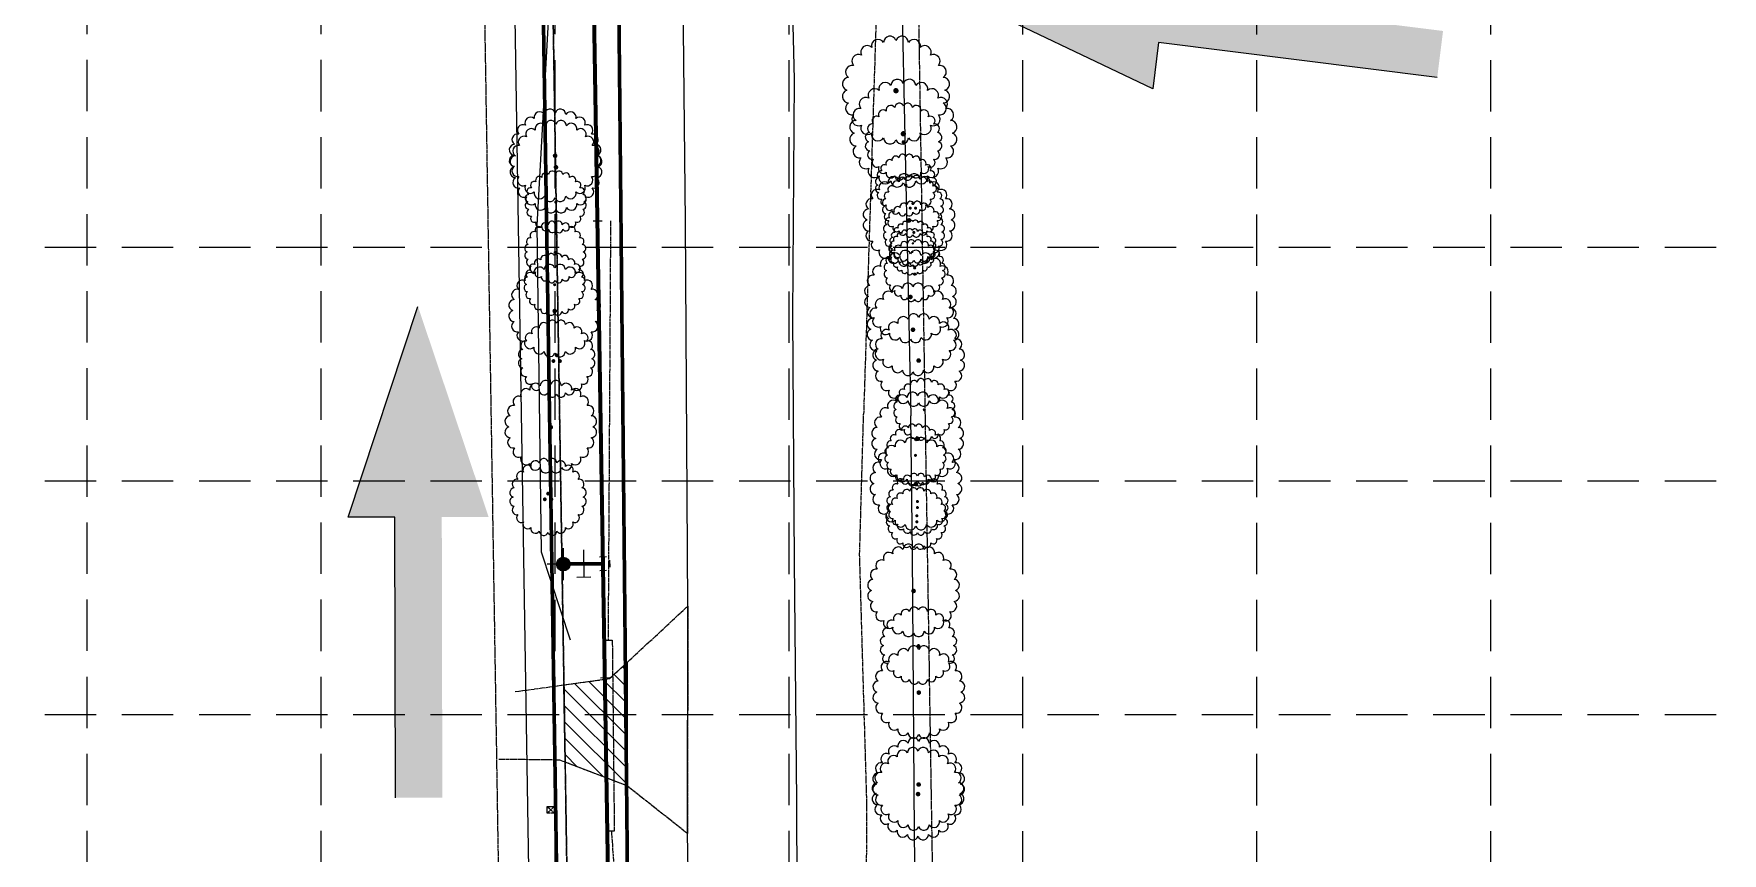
# Model space of a CAD drawing. Header units: inches. Extents: x 2600819 to 2602871, y 7032016 to 7035296.
# Drawn here: x 2601730.6 to 2602100, y 7034086.2 to 7034265.6 of the extents above; entities that cross this region are included whole.
import ezdxf

# ---------------------------------------------------------------- set-up
doc = ezdxf.new("R2010")
doc.units = ezdxf.units.IN
doc.header["$MEASUREMENT"] = 0
for name, pattern in [('CREEK', [1.2, 1, -0.05, 0, -0.05, 0, -0.05, 0, -0.05]), ('DASHED', [0.8, 0.75, -0.05]), ('HIDDEN', [0.375, 0.25, -0.125]), ('PHANTOM', [2.1, 1.75, -0.05, 0.1, -0.05, 0.1, -0.05])]:
    doc.linetypes.add(name, pattern=pattern)
for name, color, linetype in [('ARROWS', 252, 'Continuous'), ('CREEK', 170, 'CREEK'), ('EASPH-PVMT', 7, 'Continuous'), ('EESMT', 7, 'DASHED'), ('EPVMT', 8, 'DASHED'), ('ESS', 7, 'DASHED'), ('ETEL', 33, 'DASHED'), ('EWAT', 150, 'DASHED'), ('FENCE', 242, 'DASHED'), ('FTB', 202, 'DASHED'), ('GRID', 254, 'HIDDEN'), ('LIMITS OF DISTURBANCE', 1, 'HIDDEN'), ('PWAT', 4, 'Continuous'), ('REMOVE', 2, 'Continuous'), ('ROW', 252, 'PHANTOM'), ('SILT FENCE', 200, 'Continuous'), ('TREE', 250, 'Continuous'), ('TREET', 250, 'Continuous')]:
    doc.layers.add(name, color=color, linetype=linetype)
doc.styles.get("Standard").update_dxf_attribs({"font": 'ARIAL.TTF'})
doc.styles.add('UTIL', font='romans.shx', dxfattribs={"width": 0.9})
doc.linetypes.add('8IN-W', pattern='A,0.8,-0.05,0.8,-0.05,0.8,-0.125,["8%%34 W",UTIL,S=0.08,R=0,X=-0.1,Y=-0.04],-0.22', length=2.845)
doc.linetypes.add('ASPH-E', pattern='A,0.45,-0.05,0.9,[138,ltypeshp.shx,S=0.013,R=0,X=0,Y=0],0.45', length=1.85)
doc.linetypes.add('ASPH-E2', pattern='A,0.45,-0.05,0.9,[138,ltypeshp.shx,S=-0.013,R=0,X=0,Y=0],0.45', length=1.85)
doc.linetypes.add('BARBWIRE_1', pattern='A,1,-0.1,["X",Standard,S=0.075,R=0,X=-0.025,Y=-0.0375],-0.1', length=1.2)
doc.linetypes.add('SLOPE', pattern='A,0.65,-0.05,0.65,[139,ltypeshp.shx,S=0.025,R=0,X=0,Y=0],0.025', length=1.375)

# ---------------------------------------------------------------- blocks, each defined once
blk = doc.blocks.new('treet')
at = {"layer": 'TREET', "const_width": 0.5}
blk.add_lwpolyline([(-0.25, 0, 1), (0.25, 0, 1)], format="xyb", close=True, dxfattribs=at)
blk = doc.blocks.new('A$C33723172')
at = {"layer": 'ARROWS', "color": 7}
for p, q in [((11.144, 24.495), (5.455, 10.227)), ((5.455, 10.227), (7.833, 9.279)), ((7.833, 9.279), (0, 0))]:
    blk.add_line(p, q, dxfattribs=at)
for points in [[(11.144, 24.495), (8.766, 25.443), (5.455, 10.227), (3.077, 11.175)], [(0.699, 12.123), (7.833, 9.279), (0, 0), (7.833, 9.279)]]:
    blk.add_solid(points, dxfattribs=at)

msp = doc.modelspace()

# ---------------------------------------------------------------- hatches: boundary and pattern name
at = {"layer": 'REMOVE'}
h = msp.add_hatch(dxfattribs=at)
h.set_pattern_fill('LINE', scale=20, angle=45, style=0)
h.set_pattern_definition([(135, (2601846.5904, 7034100.9744), (-1.76777, -1.76777), [])])
h.paths.add_polyline_path([(2601860.4, 7034100.97), (2601846.86, 7034106.16), (2601846.59, 7034123.07), (2601856.58, 7034124.45), (2601860.4, 7034127.99)])

# ---------------------------------------------------------------- linework, layer by layer
at = {"color": 4}
for p, q in [((2601854.96, 7034224.58), (2601852.96, 7034224.55)), ((2601846.47, 7034151.01), (2601846.48, 7034153.01)), ((2601850.87, 7034152.62), (2601850.95, 7034146.62)), ((2601844.96, 7034149.52), (2601842.96, 7034149.53)), ((2601855.89, 7034151.09), (2601854.39, 7034151.06)), ((2601856.68, 7034148.85), (2601856.65, 7034150.35)), ((2601846.45, 7034148.01), (2601846.44, 7034146.01)), ((2601852.45, 7034146.64), (2601849.45, 7034146.6)), ((2601855.94, 7034148.09), (2601854.44, 7034148.06)), ((2601856.57, 7034124.59), (2601854.57, 7034124.56))]:
    msp.add_line(p, q, dxfattribs=at)
at = {"color": 4, "const_width": 1.5}
msp.add_lwpolyline([(2601847.21, 7034149.51, 1), (2601845.71, 7034149.52, 1)], format="xyb", close=True, dxfattribs=at)
at = {"color": 4}
msp.add_circle((2601846.46, 7034149.51), 1.5, dxfattribs=at)
at = {"layer": 'CREEK'}
for p, q in [((2601915.16, 7034277.77), (2601912.15, 7034182.33)), ((2601856.79, 7034224.66), (2601856.26, 7034134.76)), ((2601911.28, 7034151.58), (2601912.15, 7034182.33)), ((2601912.88, 7034096.63), (2601911.28, 7034151.58)), ((2601856.26, 7034134.76), (2601856.29, 7034132.89)), ((2601912.56, 7034042.9), (2601912.88, 7034096.63)), ((2601857, 7034091.03), (2601857.01, 7034090.62)), ((2601857.01, 7034090.62), (2601861.26, 7034028.3))]:
    msp.add_line(p, q, dxfattribs=at)
at = {"layer": 'EASPH-PVMT', "linetype": 'ASPH-E2'}
for p, q in [((2601873.17, 7034224.41), (2601871.81, 7034364.85)), ((2601873.72, 7034140.33), (2601873.17, 7034224.41)), ((2601873.59, 7034090.55), (2601873.72, 7034140.33)), ((2601874.69, 7034029.05), (2601873.59, 7034090.55))]:
    msp.add_line(p, q, dxfattribs=at)
at = {"layer": 'EASPH-PVMT', "linetype": 'ASPH-E'}
for p, q in [((2601897.05, 7034255.58), (2601896.21, 7034289.66)), ((2601896.67, 7034203.76), (2601897.05, 7034255.58)), ((2601897.02, 7034150.18), (2601896.67, 7034203.76)), ((2601897.52, 7034097.53), (2601897.02, 7034150.18)), ((2601897.72, 7034042.88), (2601897.52, 7034097.53))]:
    msp.add_line(p, q, dxfattribs=at)
at = {"layer": 'EESMT'}
msp.add_line((2601823.13, 7034649.78), (2601836.16, 7033837.98), dxfattribs=at)
msp.add_line((2601823.13, 7034649.78), (2601836.16, 7033837.98), dxfattribs=at)
at = {"layer": 'EPVMT', "color": 7}
for p, q in [((2601856.58, 7034124.45), (2601873.72, 7034140.33)), ((2601873.72, 7034140.33), (2601873.59, 7034090.55)), ((2601835.95, 7034121.6), (2601856.58, 7034124.45)), ((2601845.67, 7034106.62), (2601832.32, 7034106.78)), ((2601860.4, 7034100.97), (2601845.67, 7034106.62)), ((2601873.59, 7034090.55), (2601860.4, 7034100.97))]:
    msp.add_line(p, q, dxfattribs=at)
at = {"layer": 'ESS', "color": 5}
for p, q in [((2601855.67, 7034132.88), (2601857.17, 7034132.9)), ((2601856.11, 7034091.02), (2601855.67, 7034132.88)), ((2601855.67, 7034132.88), (2601855.67, 7034132.88)), ((2601857.17, 7034132.9), (2601857.61, 7034091.04)), ((2601857.61, 7034091.04), (2601856.11, 7034091.02))]:
    msp.add_line(p, q, dxfattribs=at)
at = {"layer": 'ETEL', "color": 252}
for p, q in [((2601842.96, 7034096.48, 537.05), (2601844.46, 7034094.98, 537.05)), ((2601844.46, 7034096.48, 537.05), (2601842.96, 7034094.98, 537.05))]:
    msp.add_line(p, q, dxfattribs=at)
at = {"layer": 'ETEL', "color": 252, "elevation": 537.05}
msp.add_lwpolyline([(2601842.96, 7034096.48), (2601844.46, 7034096.48), (2601844.46, 7034094.98), (2601842.96, 7034094.98)], close=True, dxfattribs=at)
at = {"layer": 'ETEL', "color": 252}
msp.add_point((2601843.71, 7034095.73), dxfattribs=at)
at = {"layer": 'EWAT', "color": 145, "linetype": '8IN-W'}
msp.add_line((2601842.82, 7033838.12), (2601829.79, 7034649.88), dxfattribs=at)
at = {"layer": 'FENCE', "color": 252, "linetype": 'BARBWIRE_1'}
for p, q in [((2601920.19, 7034289.98), (2601922.49, 7034181.98)), ((2601922.82, 7034151.66), (2601922.49, 7034181.98)), ((2601923.29, 7034090.65), (2601922.82, 7034151.66)), ((2601923.85, 7034045.62), (2601923.29, 7034090.65))]:
    msp.add_line(p, q, dxfattribs=at)
at = {"layer": 'FTB', "color": 252, "linetype": 'SLOPE'}
for p, q in [((2601843.79, 7034279.8), (2601840.64, 7034223.73)), ((2601840.64, 7034223.73), (2601841.63, 7034152.19)), ((2601841.63, 7034152.19), (2601847.95, 7034132.97))]:
    msp.add_line(p, q, dxfattribs=at)
at = {"layer": 'GRID', "color": 252, "linetype": 'HIDDEN', "lineweight": 0, "ltscale": 45}
for p, q in [((2601742.32, 7032274.25), (2601742.32, 7035242.37)), ((2601793.49, 7032274.24), (2601793.49, 7035242.37)), ((2601844.66, 7032274.23), (2601844.66, 7035242.37)), ((2601895.84, 7032274.22), (2601895.84, 7035242.37)), ((2601947.01, 7032274.21), (2601947.01, 7035242.37)), ((2601998.18, 7032274.2), (2601998.18, 7035242.37)), ((2602049.35, 7032274.2), (2602049.35, 7035242.37)), ((2600872.39, 7034218.92), (2602816.94, 7034218.92)), ((2600872.39, 7034167.75), (2602816.94, 7034167.75)), ((2600872.39, 7034116.58), (2602816.94, 7034116.58))]:
    msp.add_line(p, q, dxfattribs=at)
at = {"layer": 'LIMITS OF DISTURBANCE', "ltscale": 30, "const_width": 0.8}
msp.add_lwpolyline([(2602098.87, 7035178.16), (2602085.87, 7035188.41), (2601954.01, 7035017.31, 0.117166), (2601835.45, 7034698.63), (2601864.72, 7032807.92, -0.205334), (2601732.08, 7032479.82), (2601736.56, 7032472.86), (2601761.9, 7032500.44, 0.078199), (2601787.5, 7032530.25), (2601853.11, 7032486.78), (2601920.2, 7032504.17), (2601917.62, 7032515.06), (2601850.32, 7032500), (2601792.72, 7032537.21), (2601794.71, 7032541.43, 0.131813), (2601873.12, 7032762.58), (2601872.61, 7032854.08), (2601854.56, 7034681.43, -0.16685), (2602023.18, 7035085.91)], format="xyb", close=True, dxfattribs=at)
at = {"layer": 'PWAT', "color": 4, "lineweight": 200}
for p, q in [((2601860.16, 7033838.33), (2601847.13, 7034650.16)), ((2601855.17, 7034149.57), (2601847.17, 7034149.52))]:
    msp.add_line(p, q, dxfattribs=at)
at = {"layer": 'REMOVE', "color": 7, "flags": 128}
msp.add_lwpolyline([(2601860.4, 7034100.97), (2601846.86, 7034106.16), (2601846.59, 7034123.07), (2601856.58, 7034124.45), (2601860.4, 7034127.99), (2601860.4, 7034100.97)], close=True, dxfattribs=at)
at = {"layer": 'ROW'}
for p, q in [((2601931.15, 7033839.5), (2601918.12, 7034651.3)), ((2601931.15, 7033839.5), (2601918.12, 7034651.3)), ((2601851.16, 7033838.22), (2601838.13, 7034650.02)), ((2601838.13, 7034650.02), (2601851.16, 7033838.22))]:
    msp.add_line(p, q, dxfattribs=at)
at = {"layer": 'TREE'}
for points, elevation in [([(2601929.95, 7034253.27, 0.836526), (2601929.58, 7034256.06, 0.836526), (2601928.5, 7034258.67, 0.836526), (2601926.78, 7034260.91, 0.836526), (2601924.54, 7034262.63, 0.836526), (2601921.94, 7034263.71, 0.832239), (2601919.23, 7034264.15, 0.832239), (2601916.53, 7034263.71, 0.836526), (2601913.92, 7034262.63, 0.836526), (2601911.68, 7034260.91, 0.836526), (2601909.96, 7034258.67, 0.836526), (2601908.88, 7034256.06, 0.836526), (2601908.51, 7034253.27, 0.836526), (2601908.88, 7034250.47, 0.836526), (2601909.96, 7034247.86, 0.836526), (2601911.68, 7034245.62, 0.836526), (2601913.92, 7034243.9, 0.836526), (2601916.53, 7034242.82, 0.832239), (2601919.23, 7034242.38, 0.832239), (2601921.94, 7034242.82, 0.836526), (2601924.54, 7034243.9, 0.836526), (2601926.78, 7034245.62, 0.836526), (2601928.5, 7034247.86, 0.836526), (2601929.58, 7034250.47, 0.836526)], 533.41), ([(2601931.56, 7034243.84, 0.836526), (2601931.19, 7034246.64, 0.836526), (2601930.11, 7034249.25, 0.836526), (2601928.39, 7034251.49, 0.836526), (2601926.15, 7034253.2, 0.836526), (2601923.55, 7034254.28, 0.832239), (2601920.84, 7034254.72, 0.832239), (2601918.14, 7034254.28, 0.836526), (2601915.53, 7034253.2, 0.836526), (2601913.29, 7034251.49, 0.836526), (2601911.57, 7034249.25, 0.836526), (2601910.49, 7034246.64, 0.836526), (2601910.12, 7034243.84, 0.836526), (2601910.49, 7034241.04, 0.836526), (2601911.57, 7034238.44, 0.836526), (2601913.29, 7034236.2, 0.836526), (2601915.53, 7034234.48, 0.836526), (2601918.14, 7034233.4, 0.832239), (2601920.84, 7034232.96, 0.832239), (2601923.55, 7034233.4, 0.836526), (2601926.15, 7034234.48, 0.836526), (2601928.39, 7034236.2, 0.836526), (2601930.11, 7034238.44, 0.836526), (2601931.19, 7034241.04, 0.836526)], 533.78), ([(2601853.85, 7034239, 0.836526), (2601853.54, 7034241.4, 0.836526), (2601852.61, 7034243.64, 0.836526), (2601851.14, 7034245.56, 0.836526), (2601849.22, 7034247.03, 0.836526), (2601846.98, 7034247.96, 0.832239), (2601844.66, 7034248.33, 0.832239), (2601842.35, 7034247.96, 0.836526), (2601840.11, 7034247.03, 0.836526), (2601838.19, 7034245.56, 0.836526), (2601836.72, 7034243.64, 0.836526), (2601835.79, 7034241.4, 0.836526), (2601835.48, 7034239, 0.836526), (2601835.79, 7034236.61, 0.836526), (2601836.72, 7034234.37, 0.836526), (2601838.19, 7034232.45, 0.836526), (2601840.11, 7034230.98, 0.836526), (2601842.35, 7034230.05, 0.832239), (2601844.66, 7034229.68, 0.832239), (2601846.98, 7034230.05, 0.836526), (2601849.22, 7034230.98, 0.836526), (2601851.14, 7034232.45, 0.836526), (2601852.61, 7034234.37, 0.836526), (2601853.54, 7034236.61, 0.836526)], 533.08), ([(2601928.54, 7034241.98, 0.836526), (2601928.28, 7034243.98, 0.836526), (2601927.5, 7034245.84, 0.836526), (2601926.28, 7034247.44, 0.836526), (2601924.68, 7034248.67, 0.836526), (2601922.82, 7034249.44, 0.832239), (2601920.88, 7034249.75, 0.832239), (2601918.95, 7034249.44, 0.836526), (2601917.09, 7034248.67, 0.836526), (2601915.49, 7034247.44, 0.836526), (2601914.26, 7034245.84, 0.836526), (2601913.49, 7034243.98, 0.836526), (2601913.23, 7034241.98, 0.836526), (2601913.49, 7034239.98, 0.836526), (2601914.26, 7034238.12, 0.836526), (2601915.49, 7034236.52, 0.836526), (2601917.09, 7034235.29, 0.836526), (2601918.95, 7034234.52, 0.832239), (2601920.88, 7034234.21, 0.832239), (2601922.82, 7034234.52, 0.836526), (2601924.68, 7034235.29, 0.836526), (2601926.28, 7034236.52, 0.836526), (2601927.5, 7034238.12, 0.836526), (2601928.28, 7034239.98, 0.836526)], 533.75), ([(2601854.04, 7034236.49, 0.836526), (2601853.72, 7034238.89, 0.836526), (2601852.79, 7034241.12, 0.836526), (2601851.32, 7034243.04, 0.836526), (2601849.4, 7034244.51, 0.836526), (2601847.17, 7034245.44, 0.832239), (2601844.85, 7034245.81, 0.832239), (2601842.53, 7034245.44, 0.836526), (2601840.3, 7034244.51, 0.836526), (2601838.38, 7034243.04, 0.836526), (2601836.9, 7034241.12, 0.836526), (2601835.98, 7034238.89, 0.836526), (2601835.66, 7034236.49, 0.836526), (2601835.98, 7034234.09, 0.836526), (2601836.9, 7034231.85, 0.836526), (2601838.38, 7034229.93, 0.836526), (2601840.3, 7034228.46, 0.836526), (2601842.53, 7034227.54, 0.832239), (2601844.85, 7034227.16, 0.832239), (2601847.17, 7034227.54, 0.836526), (2601849.4, 7034228.46, 0.836526), (2601851.32, 7034229.93, 0.836526), (2601852.79, 7034231.85, 0.836526), (2601853.72, 7034234.09, 0.836526)], 533.08), ([(2601927.53, 7034232.49, 0.836526), (2601927.32, 7034234.09, 0.836526), (2601926.7, 7034235.58, 0.836526), (2601925.72, 7034236.86, 0.836526), (2601924.44, 7034237.84, 0.836526), (2601922.95, 7034238.46, 0.832239), (2601921.41, 7034238.71, 0.832239), (2601919.86, 7034238.46, 0.836526), (2601918.37, 7034237.84, 0.836526), (2601917.09, 7034236.86, 0.836526), (2601916.11, 7034235.58, 0.836526), (2601915.49, 7034234.09, 0.836526), (2601915.28, 7034232.49, 0.836526), (2601915.49, 7034230.89, 0.836526), (2601916.11, 7034229.4, 0.836526), (2601917.09, 7034228.12, 0.836526), (2601918.37, 7034227.14, 0.836526), (2601919.86, 7034226.52, 0.832239), (2601921.41, 7034226.27, 0.832239), (2601922.95, 7034226.52, 0.836526), (2601924.44, 7034227.14, 0.836526), (2601925.72, 7034228.12, 0.836526), (2601926.7, 7034229.4, 0.836526), (2601927.32, 7034230.89, 0.836526)], 534.03), ([(2601850.92, 7034228.8, 0.836526), (2601850.71, 7034230.4, 0.836526), (2601850.09, 7034231.89, 0.836526), (2601849.11, 7034233.17, 0.836526), (2601847.83, 7034234.15, 0.836526), (2601846.34, 7034234.77, 0.832239), (2601844.79, 7034235.02, 0.832239), (2601843.25, 7034234.77, 0.836526), (2601841.76, 7034234.15, 0.836526), (2601840.48, 7034233.17, 0.836526), (2601839.49, 7034231.89, 0.836526), (2601838.88, 7034230.4, 0.836526), (2601838.67, 7034228.8, 0.836526), (2601838.88, 7034227.2, 0.836526), (2601839.49, 7034225.71, 0.836526), (2601840.48, 7034224.43, 0.836526), (2601841.76, 7034223.45, 0.836526), (2601843.25, 7034222.83, 0.832239), (2601844.79, 7034222.58, 0.832239), (2601846.34, 7034222.83, 0.836526), (2601847.83, 7034223.45, 0.836526), (2601849.11, 7034224.43, 0.836526), (2601850.09, 7034225.71, 0.836526), (2601850.71, 7034227.2, 0.836526)], 533.42), ([(2601931.29, 7034224.86, 0.836526), (2601930.97, 7034227.26, 0.836526), (2601930.05, 7034229.49, 0.836526), (2601928.57, 7034231.41, 0.836526), (2601926.65, 7034232.89, 0.836526), (2601924.42, 7034233.81, 0.832239), (2601922.1, 7034234.19, 0.832239), (2601919.78, 7034233.81, 0.836526), (2601917.55, 7034232.89, 0.836526), (2601915.63, 7034231.41, 0.836526), (2601914.15, 7034229.49, 0.836526), (2601913.23, 7034227.26, 0.836526), (2601912.91, 7034224.86, 0.836526), (2601913.23, 7034222.46, 0.836526), (2601914.15, 7034220.23, 0.836526), (2601915.63, 7034218.31, 0.836526), (2601917.55, 7034216.83, 0.836526), (2601919.78, 7034215.91, 0.832239), (2601922.1, 7034215.53, 0.832239), (2601924.42, 7034215.91, 0.836526), (2601926.65, 7034216.83, 0.836526), (2601928.57, 7034218.31, 0.836526), (2601930.05, 7034220.23, 0.836526), (2601930.97, 7034222.46, 0.836526)], 534.07), ([(2601929.07, 7034227.84, 0.836526), (2601928.86, 7034229.44, 0.836526), (2601928.24, 7034230.93, 0.836526), (2601927.26, 7034232.21, 0.836526), (2601925.98, 7034233.19, 0.836526), (2601924.49, 7034233.81, 0.832239), (2601922.94, 7034234.06, 0.832239), (2601921.4, 7034233.81, 0.836526), (2601919.91, 7034233.19, 0.836526), (2601918.63, 7034232.21, 0.836526), (2601917.64, 7034230.93, 0.836526), (2601917.03, 7034229.44, 0.836526), (2601916.82, 7034227.84, 0.836526), (2601917.03, 7034226.24, 0.836526), (2601917.64, 7034224.75, 0.836526), (2601918.63, 7034223.47, 0.836526), (2601919.91, 7034222.49, 0.836526), (2601921.4, 7034221.87, 0.832239), (2601922.94, 7034221.62, 0.832239), (2601924.49, 7034221.87, 0.836526), (2601925.98, 7034222.49, 0.836526), (2601927.26, 7034223.47, 0.836526), (2601928.24, 7034224.75, 0.836526), (2601928.86, 7034226.24, 0.836526)], 533.94), ([(2601929.28, 7034222.2, 0.836526), (2601929.07, 7034223.8, 0.836526), (2601928.45, 7034225.29, 0.836526), (2601927.47, 7034226.57, 0.836526), (2601926.19, 7034227.55, 0.836526), (2601924.7, 7034228.16, 0.832239), (2601923.15, 7034228.41, 0.832239), (2601921.61, 7034228.16, 0.836526), (2601920.12, 7034227.55, 0.836526), (2601918.84, 7034226.57, 0.836526), (2601917.85, 7034225.29, 0.836526), (2601917.24, 7034223.8, 0.836526), (2601917.03, 7034222.2, 0.836526), (2601917.24, 7034220.6, 0.836526), (2601917.85, 7034219.11, 0.836526), (2601918.84, 7034217.83, 0.836526), (2601920.12, 7034216.85, 0.836526), (2601921.61, 7034216.23, 0.832239), (2601923.15, 7034215.98, 0.832239), (2601924.7, 7034216.23, 0.836526), (2601926.19, 7034216.85, 0.836526), (2601927.47, 7034217.83, 0.836526), (2601928.45, 7034219.11, 0.836526), (2601929.07, 7034220.6, 0.836526)], 533.89), ([(2601850.82, 7034217.84, 0.836526), (2601850.6, 7034219.44, 0.836526), (2601849.99, 7034220.93, 0.836526), (2601849.01, 7034222.21, 0.836526), (2601847.73, 7034223.19, 0.836526), (2601846.24, 7034223.81, 0.832239), (2601844.69, 7034224.06, 0.832239), (2601843.14, 7034223.81, 0.836526), (2601841.65, 7034223.19, 0.836526), (2601840.37, 7034222.21, 0.836526), (2601839.39, 7034220.93, 0.836526), (2601838.78, 7034219.44, 0.836526), (2601838.57, 7034217.84, 0.836526), (2601838.78, 7034216.24, 0.836526), (2601839.39, 7034214.75, 0.836526), (2601840.37, 7034213.47, 0.836526), (2601841.65, 7034212.49, 0.836526), (2601843.14, 7034211.87, 0.832239), (2601844.69, 7034211.62, 0.832239), (2601846.24, 7034211.87, 0.836526), (2601847.73, 7034212.49, 0.836526), (2601849.01, 7034213.47, 0.836526), (2601849.99, 7034214.75, 0.836526), (2601850.6, 7034216.24, 0.836526)], 533.18), ([(2601927.39, 7034217.88, 0.836526), (2601927.23, 7034219.08, 0.836526), (2601926.76, 7034220.2, 0.836526), (2601926.03, 7034221.16, 0.836526), (2601925.07, 7034221.89, 0.836526), (2601923.95, 7034222.35, 0.832239), (2601922.79, 7034222.54, 0.832239), (2601921.63, 7034222.35, 0.836526), (2601920.51, 7034221.89, 0.836526), (2601919.56, 7034221.16, 0.836526), (2601918.82, 7034220.2, 0.836526), (2601918.36, 7034219.08, 0.836526), (2601918.2, 7034217.88, 0.836526), (2601918.36, 7034216.68, 0.836526), (2601918.82, 7034215.56, 0.836526), (2601919.56, 7034214.6, 0.836526), (2601920.51, 7034213.87, 0.836526), (2601921.63, 7034213.4, 0.832239), (2601922.79, 7034213.22, 0.832239), (2601923.95, 7034213.4, 0.836526), (2601925.07, 7034213.87, 0.836526), (2601926.03, 7034214.6, 0.836526), (2601926.76, 7034215.56, 0.836526), (2601927.23, 7034216.68, 0.836526)], 533.76), ([(2601927.52, 7034219.77, 0.836526), (2601927.36, 7034220.97, 0.836526), (2601926.89, 7034222.09, 0.836526), (2601926.16, 7034223.05, 0.836526), (2601925.2, 7034223.78, 0.836526), (2601924.08, 7034224.25, 0.832239), (2601922.92, 7034224.44, 0.832239), (2601921.76, 7034224.25, 0.836526), (2601920.65, 7034223.78, 0.836526), (2601919.69, 7034223.05, 0.836526), (2601918.95, 7034222.09, 0.836526), (2601918.49, 7034220.97, 0.836526), (2601918.33, 7034219.77, 0.836526), (2601918.49, 7034218.57, 0.836526), (2601918.95, 7034217.46, 0.836526), (2601919.69, 7034216.5, 0.836526), (2601920.65, 7034215.76, 0.836526), (2601921.76, 7034215.3, 0.832239), (2601922.92, 7034215.11, 0.832239), (2601924.08, 7034215.3, 0.836526), (2601925.2, 7034215.76, 0.836526), (2601926.16, 7034216.5, 0.836526), (2601926.89, 7034217.46, 0.836526), (2601927.36, 7034218.57, 0.836526)], 533.84), ([(2601929.44, 7034213.75, 0.836526), (2601929.23, 7034215.35, 0.836526), (2601928.61, 7034216.84, 0.836526), (2601927.63, 7034218.12, 0.836526), (2601926.35, 7034219.1, 0.836526), (2601924.86, 7034219.72, 0.832239), (2601923.32, 7034219.97, 0.832239), (2601921.77, 7034219.72, 0.836526), (2601920.28, 7034219.1, 0.836526), (2601919, 7034218.12, 0.836526), (2601918.02, 7034216.84, 0.836526), (2601917.4, 7034215.35, 0.836526), (2601917.19, 7034213.75, 0.836526), (2601917.4, 7034212.15, 0.836526), (2601918.02, 7034210.66, 0.836526), (2601919, 7034209.38, 0.836526), (2601920.28, 7034208.4, 0.836526), (2601921.77, 7034207.78, 0.832239), (2601923.32, 7034207.53, 0.832239), (2601924.86, 7034207.78, 0.836526), (2601926.35, 7034208.4, 0.836526), (2601927.63, 7034209.38, 0.836526), (2601928.61, 7034210.66, 0.836526), (2601929.23, 7034212.15, 0.836526)], 534.03), ([(2601853.77, 7034205.02, 0.836526), (2601853.46, 7034207.42, 0.836526), (2601852.53, 7034209.65, 0.836526), (2601851.06, 7034211.57, 0.836526), (2601849.14, 7034213.04, 0.836526), (2601846.9, 7034213.97, 0.832239), (2601844.58, 7034214.35, 0.832239), (2601842.27, 7034213.97, 0.836526), (2601840.03, 7034213.04, 0.836526), (2601838.11, 7034211.57, 0.836526), (2601836.64, 7034209.65, 0.836526), (2601835.71, 7034207.42, 0.836526), (2601835.4, 7034205.02, 0.836526), (2601835.71, 7034202.62, 0.836526), (2601836.64, 7034200.38, 0.836526), (2601838.11, 7034198.47, 0.836526), (2601840.03, 7034196.99, 0.836526), (2601842.27, 7034196.07, 0.832239), (2601844.58, 7034195.69, 0.832239), (2601846.9, 7034196.07, 0.836526), (2601849.14, 7034196.99, 0.836526), (2601851.06, 7034198.47, 0.836526), (2601852.53, 7034200.38, 0.836526), (2601853.46, 7034202.62, 0.836526)], 533.1), ([(2601850.68, 7034210.75, 0.836526), (2601850.47, 7034212.35, 0.836526), (2601849.86, 7034213.84, 0.836526), (2601848.87, 7034215.12, 0.836526), (2601847.6, 7034216.1, 0.836526), (2601846.1, 7034216.71, 0.832239), (2601844.56, 7034216.97, 0.832239), (2601843.01, 7034216.71, 0.836526), (2601841.52, 7034216.1, 0.836526), (2601840.24, 7034215.12, 0.836526), (2601839.26, 7034213.84, 0.836526), (2601838.64, 7034212.35, 0.836526), (2601838.43, 7034210.75, 0.836526), (2601838.64, 7034209.15, 0.836526), (2601839.26, 7034207.66, 0.836526), (2601840.24, 7034206.38, 0.836526), (2601841.52, 7034205.4, 0.836526), (2601843.01, 7034204.78, 0.832239), (2601844.56, 7034204.53, 0.832239), (2601846.1, 7034204.78, 0.836526), (2601847.6, 7034205.4, 0.836526), (2601848.87, 7034206.38, 0.836526), (2601849.86, 7034207.66, 0.836526), (2601850.47, 7034209.15, 0.836526)], 532.88), ([(2601931.58, 7034208.1, 0.836526), (2601931.27, 7034210.49, 0.836526), (2601930.34, 7034212.73, 0.836526), (2601928.87, 7034214.65, 0.836526), (2601926.95, 7034216.12, 0.836526), (2601924.71, 7034217.05, 0.832239), (2601922.39, 7034217.42, 0.832239), (2601920.08, 7034217.05, 0.836526), (2601917.84, 7034216.12, 0.836526), (2601915.92, 7034214.65, 0.836526), (2601914.45, 7034212.73, 0.836526), (2601913.52, 7034210.49, 0.836526), (2601913.21, 7034208.1, 0.836526), (2601913.52, 7034205.7, 0.836526), (2601914.45, 7034203.46, 0.836526), (2601915.92, 7034201.54, 0.836526), (2601917.84, 7034200.07, 0.836526), (2601920.08, 7034199.14, 0.832239), (2601922.39, 7034198.77, 0.832239), (2601924.71, 7034199.14, 0.836526), (2601926.95, 7034200.07, 0.836526), (2601928.87, 7034201.54, 0.836526), (2601930.34, 7034203.46, 0.836526), (2601931.27, 7034205.7, 0.836526)], 534.07), ([(2601932.14, 7034200.92, 0.836526), (2601931.82, 7034203.31, 0.836526), (2601930.9, 7034205.55, 0.836526), (2601929.42, 7034207.47, 0.836526), (2601927.5, 7034208.94, 0.836526), (2601925.27, 7034209.87, 0.832239), (2601922.95, 7034210.24, 0.832239), (2601920.63, 7034209.87, 0.836526), (2601918.4, 7034208.94, 0.836526), (2601916.48, 7034207.47, 0.836526), (2601915.01, 7034205.55, 0.836526), (2601914.08, 7034203.31, 0.836526), (2601913.76, 7034200.92, 0.836526), (2601914.08, 7034198.52, 0.836526), (2601915.01, 7034196.28, 0.836526), (2601916.48, 7034194.36, 0.836526), (2601918.4, 7034192.89, 0.836526), (2601920.63, 7034191.96, 0.832239), (2601922.95, 7034191.59, 0.832239), (2601925.27, 7034191.96, 0.836526), (2601927.5, 7034192.89, 0.836526), (2601929.42, 7034194.36, 0.836526), (2601930.9, 7034196.28, 0.836526), (2601931.82, 7034198.52, 0.836526)], 534.43), ([(2601933.38, 7034194.17, 0.836526), (2601933.06, 7034196.57, 0.836526), (2601932.13, 7034198.81, 0.836526), (2601930.66, 7034200.73, 0.836526), (2601928.74, 7034202.2, 0.836526), (2601926.51, 7034203.13, 0.832239), (2601924.19, 7034203.5, 0.832239), (2601921.87, 7034203.13, 0.836526), (2601919.63, 7034202.2, 0.836526), (2601917.72, 7034200.73, 0.836526), (2601916.24, 7034198.81, 0.836526), (2601915.32, 7034196.57, 0.836526), (2601915, 7034194.17, 0.836526), (2601915.32, 7034191.78, 0.836526), (2601916.24, 7034189.54, 0.836526), (2601917.72, 7034187.62, 0.836526), (2601919.63, 7034186.15, 0.836526), (2601921.87, 7034185.22, 0.832239), (2601924.19, 7034184.85, 0.832239), (2601926.51, 7034185.22, 0.836526), (2601928.74, 7034186.15, 0.836526), (2601930.66, 7034187.62, 0.836526), (2601932.13, 7034189.54, 0.836526), (2601933.06, 7034191.78, 0.836526)], 534.38), ([(2601852.66, 7034194.48, 0.836526), (2601852.4, 7034196.47, 0.836526), (2601851.63, 7034198.34, 0.836526), (2601850.4, 7034199.94, 0.836526), (2601848.8, 7034201.16, 0.836526), (2601846.94, 7034201.93, 0.832239), (2601845.01, 7034202.25, 0.832239), (2601843.07, 7034201.93, 0.836526), (2601841.21, 7034201.16, 0.836526), (2601839.61, 7034199.94, 0.836526), (2601838.38, 7034198.34, 0.836526), (2601837.61, 7034196.47, 0.836526), (2601837.35, 7034194.48, 0.836526), (2601837.61, 7034192.48, 0.836526), (2601838.38, 7034190.61, 0.836526), (2601839.61, 7034189.01, 0.836526), (2601841.21, 7034187.79, 0.836526), (2601843.07, 7034187.02, 0.832239), (2601845.01, 7034186.7, 0.832239), (2601846.94, 7034187.02, 0.836526), (2601848.8, 7034187.79, 0.836526), (2601850.4, 7034189.01, 0.836526), (2601851.63, 7034190.61, 0.836526), (2601852.4, 7034192.48, 0.836526)], 533.13), ([(2601852.9, 7034179.58, 0.836526), (2601852.58, 7034181.98, 0.836526), (2601851.66, 7034184.22, 0.836526), (2601850.19, 7034186.14, 0.836526), (2601848.27, 7034187.61, 0.836526), (2601846.03, 7034188.53, 0.832239), (2601843.71, 7034188.91, 0.832239), (2601841.39, 7034188.53, 0.836526), (2601839.16, 7034187.61, 0.836526), (2601837.24, 7034186.14, 0.836526), (2601835.77, 7034184.22, 0.836526), (2601834.84, 7034181.98, 0.836526), (2601834.53, 7034179.58, 0.836526), (2601834.84, 7034177.18, 0.836526), (2601835.77, 7034174.95, 0.836526), (2601837.24, 7034173.03, 0.836526), (2601839.16, 7034171.56, 0.836526), (2601841.39, 7034170.63, 0.832239), (2601843.71, 7034170.26, 0.832239), (2601846.03, 7034170.63, 0.836526), (2601848.27, 7034171.56, 0.836526), (2601850.19, 7034173.03, 0.836526), (2601851.66, 7034174.95, 0.836526), (2601852.58, 7034177.18, 0.836526)], 533.47), ([(2601931.55, 7034183.37, 0.836526), (2601931.34, 7034184.97, 0.836526), (2601930.72, 7034186.46, 0.836526), (2601929.74, 7034187.74, 0.836526), (2601928.46, 7034188.72, 0.836526), (2601926.97, 7034189.34, 0.832239), (2601925.43, 7034189.59, 0.832239), (2601923.88, 7034189.34, 0.836526), (2601922.39, 7034188.72, 0.836526), (2601921.11, 7034187.74, 0.836526), (2601920.13, 7034186.46, 0.836526), (2601919.51, 7034184.97, 0.836526), (2601919.3, 7034183.37, 0.836526), (2601919.51, 7034181.77, 0.836526), (2601920.13, 7034180.28, 0.836526), (2601921.11, 7034179.01, 0.836526), (2601922.39, 7034178.02, 0.836526), (2601923.88, 7034177.41, 0.832239), (2601925.43, 7034177.16, 0.832239), (2601926.97, 7034177.41, 0.836526), (2601928.46, 7034178.02, 0.836526), (2601929.74, 7034179.01, 0.836526), (2601930.72, 7034180.28, 0.836526), (2601931.34, 7034181.77, 0.836526)], 534.73), ([(2601933.17, 7034177.04, 0.836526), (2601932.85, 7034179.44, 0.836526), (2601931.93, 7034181.68, 0.836526), (2601930.45, 7034183.6, 0.836526), (2601928.53, 7034185.07, 0.836526), (2601926.3, 7034186, 0.832239), (2601923.98, 7034186.37, 0.832239), (2601921.66, 7034186, 0.836526), (2601919.43, 7034185.07, 0.836526), (2601917.51, 7034183.6, 0.836526), (2601916.04, 7034181.68, 0.836526), (2601915.11, 7034179.44, 0.836526), (2601914.79, 7034177.04, 0.836526), (2601915.11, 7034174.65, 0.836526), (2601916.04, 7034172.41, 0.836526), (2601917.51, 7034170.49, 0.836526), (2601919.43, 7034169.02, 0.836526), (2601921.66, 7034168.09, 0.832239), (2601923.98, 7034167.72, 0.832239), (2601926.3, 7034168.09, 0.836526), (2601928.53, 7034169.02, 0.836526), (2601930.45, 7034170.49, 0.836526), (2601931.93, 7034172.41, 0.836526), (2601932.85, 7034174.65, 0.836526)], 534.81), ([(2601929.62, 7034173.39, 0.836526), (2601929.41, 7034174.99, 0.836526), (2601928.79, 7034176.48, 0.836526), (2601927.81, 7034177.76, 0.836526), (2601926.53, 7034178.74, 0.836526), (2601925.04, 7034179.36, 0.832239), (2601923.5, 7034179.61, 0.832239), (2601921.95, 7034179.36, 0.836526), (2601920.46, 7034178.74, 0.836526), (2601919.18, 7034177.76, 0.836526), (2601918.2, 7034176.48, 0.836526), (2601917.58, 7034174.99, 0.836526), (2601917.37, 7034173.39, 0.836526), (2601917.58, 7034171.79, 0.836526), (2601918.2, 7034170.3, 0.836526), (2601919.18, 7034169.02, 0.836526), (2601920.46, 7034168.04, 0.836526), (2601921.95, 7034167.42, 0.832239), (2601923.5, 7034167.17, 0.832239), (2601925.04, 7034167.42, 0.836526), (2601926.53, 7034168.04, 0.836526), (2601927.81, 7034169.02, 0.836526), (2601928.79, 7034170.3, 0.836526), (2601929.41, 7034171.79, 0.836526)], 534.85), ([(2601932.78, 7034167.14, 0.836526), (2601932.46, 7034169.54, 0.836526), (2601931.54, 7034171.78, 0.836526), (2601930.07, 7034173.69, 0.836526), (2601928.15, 7034175.17, 0.836526), (2601925.91, 7034176.09, 0.832239), (2601923.59, 7034176.47, 0.832239), (2601921.27, 7034176.09, 0.836526), (2601919.04, 7034175.17, 0.836526), (2601917.12, 7034173.69, 0.836526), (2601915.65, 7034171.78, 0.836526), (2601914.72, 7034169.54, 0.836526), (2601914.41, 7034167.14, 0.836526), (2601914.72, 7034164.74, 0.836526), (2601915.65, 7034162.51, 0.836526), (2601917.12, 7034160.59, 0.836526), (2601919.04, 7034159.12, 0.836526), (2601921.27, 7034158.19, 0.832239), (2601923.59, 7034157.81, 0.832239), (2601925.91, 7034158.19, 0.836526), (2601928.15, 7034159.12, 0.836526), (2601930.07, 7034160.59, 0.836526), (2601931.54, 7034162.51, 0.836526), (2601932.46, 7034164.74, 0.836526)], 534.92), ([(2601850.78, 7034164.2, 0.836526), (2601850.51, 7034166.2, 0.836526), (2601849.74, 7034168.06, 0.836526), (2601848.51, 7034169.66, 0.836526), (2601846.91, 7034170.89, 0.836526), (2601845.05, 7034171.66, 0.832239), (2601843.12, 7034171.97, 0.832239), (2601841.19, 7034171.66, 0.836526), (2601839.33, 7034170.89, 0.836526), (2601837.73, 7034169.66, 0.836526), (2601836.5, 7034168.06, 0.836526), (2601835.73, 7034166.2, 0.836526), (2601835.46, 7034164.2, 0.836526), (2601835.73, 7034162.2, 0.836526), (2601836.5, 7034160.34, 0.836526), (2601837.73, 7034158.74, 0.836526), (2601839.33, 7034157.51, 0.836526), (2601841.19, 7034156.74, 0.832239), (2601843.12, 7034156.43, 0.832239), (2601845.05, 7034156.74, 0.836526), (2601846.91, 7034157.51, 0.836526), (2601848.51, 7034158.74, 0.836526), (2601849.74, 7034160.34, 0.836526), (2601850.51, 7034162.2, 0.836526)], 533.46), ([(2601930.05, 7034162.62, 0.836526), (2601929.84, 7034164.22, 0.836526), (2601929.22, 7034165.71, 0.836526), (2601928.24, 7034166.99, 0.836526), (2601926.96, 7034167.97, 0.836526), (2601925.47, 7034168.59, 0.832239), (2601923.92, 7034168.84, 0.832239), (2601922.38, 7034168.59, 0.836526), (2601920.89, 7034167.97, 0.836526), (2601919.61, 7034166.99, 0.836526), (2601918.63, 7034165.71, 0.836526), (2601918.01, 7034164.22, 0.836526), (2601917.8, 7034162.62, 0.836526), (2601918.01, 7034161.02, 0.836526), (2601918.63, 7034159.53, 0.836526), (2601919.61, 7034158.25, 0.836526), (2601920.89, 7034157.27, 0.836526), (2601922.38, 7034156.65, 0.832239), (2601923.92, 7034156.4, 0.832239), (2601925.47, 7034156.65, 0.836526), (2601926.96, 7034157.27, 0.836526), (2601928.24, 7034158.25, 0.836526), (2601929.22, 7034159.53, 0.836526), (2601929.84, 7034161.02, 0.836526)], 535.28), ([(2601929.92, 7034159.5, 0.836526), (2601929.71, 7034161.1, 0.836526), (2601929.1, 7034162.59, 0.836526), (2601928.12, 7034163.87, 0.836526), (2601926.84, 7034164.86, 0.836526), (2601925.35, 7034165.47, 0.832239), (2601923.8, 7034165.72, 0.832239), (2601922.25, 7034165.47, 0.836526), (2601920.76, 7034164.86, 0.836526), (2601919.48, 7034163.87, 0.836526), (2601918.5, 7034162.59, 0.836526), (2601917.89, 7034161.1, 0.836526), (2601917.68, 7034159.5, 0.836526), (2601917.89, 7034157.91, 0.836526), (2601918.5, 7034156.42, 0.836526), (2601919.48, 7034155.14, 0.836526), (2601920.76, 7034154.15, 0.836526), (2601922.25, 7034153.54, 0.832239), (2601923.8, 7034153.29, 0.832239), (2601925.35, 7034153.54, 0.836526), (2601926.84, 7034154.15, 0.836526), (2601928.12, 7034155.14, 0.836526), (2601929.1, 7034156.42, 0.836526), (2601929.71, 7034157.91, 0.836526)], 535.3), ([(2601932.26, 7034143.75, 0.836526), (2601931.95, 7034146.15, 0.836526), (2601931.02, 7034148.38, 0.836526), (2601929.55, 7034150.3, 0.836526), (2601927.63, 7034151.77, 0.836526), (2601925.39, 7034152.7, 0.832239), (2601923.08, 7034153.08, 0.832239), (2601920.76, 7034152.7, 0.836526), (2601918.52, 7034151.77, 0.836526), (2601916.6, 7034150.3, 0.836526), (2601915.13, 7034148.38, 0.836526), (2601914.2, 7034146.15, 0.836526), (2601913.89, 7034143.75, 0.836526), (2601914.2, 7034141.35, 0.836526), (2601915.13, 7034139.11, 0.836526), (2601916.6, 7034137.2, 0.836526), (2601918.52, 7034135.72, 0.836526), (2601920.76, 7034134.8, 0.832239), (2601923.08, 7034134.42, 0.832239), (2601925.39, 7034134.8, 0.836526), (2601927.63, 7034135.72, 0.836526), (2601929.55, 7034137.2, 0.836526), (2601931.02, 7034139.11, 0.836526), (2601931.95, 7034141.35, 0.836526)], 535.23), ([(2601931.81, 7034131.68, 0.836526), (2601931.55, 7034133.67, 0.836526), (2601930.78, 7034135.54, 0.836526), (2601929.55, 7034137.14, 0.836526), (2601927.95, 7034138.36, 0.836526), (2601926.09, 7034139.14, 0.832239), (2601924.16, 7034139.45, 0.832239), (2601922.22, 7034139.14, 0.836526), (2601920.36, 7034138.36, 0.836526), (2601918.76, 7034137.14, 0.836526), (2601917.53, 7034135.54, 0.836526), (2601916.76, 7034133.67, 0.836526), (2601916.5, 7034131.68, 0.836526), (2601916.76, 7034129.68, 0.836526), (2601917.53, 7034127.81, 0.836526), (2601918.76, 7034126.21, 0.836526), (2601920.36, 7034124.99, 0.836526), (2601922.22, 7034124.22, 0.832239), (2601924.16, 7034123.9, 0.832239), (2601926.09, 7034124.22, 0.836526), (2601927.95, 7034124.99, 0.836526), (2601929.55, 7034126.21, 0.836526), (2601930.78, 7034127.81, 0.836526), (2601931.55, 7034129.68, 0.836526)], 535.37), ([(2601933.41, 7034121.5, 0.836526), (2601933.1, 7034123.9, 0.836526), (2601932.17, 7034126.14, 0.836526), (2601930.7, 7034128.06, 0.836526), (2601928.78, 7034129.53, 0.836526), (2601926.54, 7034130.45, 0.832239), (2601924.22, 7034130.83, 0.832239), (2601921.91, 7034130.45, 0.836526), (2601919.67, 7034129.53, 0.836526), (2601917.75, 7034128.06, 0.836526), (2601916.28, 7034126.14, 0.836526), (2601915.35, 7034123.9, 0.836526), (2601915.04, 7034121.5, 0.836526), (2601915.35, 7034119.1, 0.836526), (2601916.28, 7034116.87, 0.836526), (2601917.75, 7034114.95, 0.836526), (2601919.67, 7034113.48, 0.836526), (2601921.91, 7034112.55, 0.832239), (2601924.22, 7034112.18, 0.832239), (2601926.54, 7034112.55, 0.836526), (2601928.78, 7034113.48, 0.836526), (2601930.7, 7034114.95, 0.836526), (2601932.17, 7034116.87, 0.836526), (2601933.1, 7034119.1, 0.836526)], 535.66), ([(2601933.38, 7034101.38, 0.836526), (2601933.06, 7034103.78, 0.836526), (2601932.14, 7034106.02, 0.836526), (2601930.66, 7034107.94, 0.836526), (2601928.74, 7034109.41, 0.836526), (2601926.51, 7034110.33, 0.832239), (2601924.19, 7034110.71, 0.832239), (2601921.87, 7034110.33, 0.836526), (2601919.64, 7034109.41, 0.836526), (2601917.72, 7034107.94, 0.836526), (2601916.25, 7034106.02, 0.836526), (2601915.32, 7034103.78, 0.836526), (2601915, 7034101.38, 0.836526), (2601915.32, 7034098.98, 0.836526), (2601916.25, 7034096.75, 0.836526), (2601917.72, 7034094.83, 0.836526), (2601919.64, 7034093.36, 0.836526), (2601921.87, 7034092.43, 0.832239), (2601924.19, 7034092.06, 0.832239), (2601926.51, 7034092.43, 0.836526), (2601928.74, 7034093.36, 0.836526), (2601930.66, 7034094.83, 0.836526), (2601932.14, 7034096.75, 0.836526), (2601933.06, 7034098.98, 0.836526)], 536.19), ([(2601933.24, 7034099.28, 0.836526), (2601932.93, 7034101.67, 0.836526), (2601932, 7034103.91, 0.836526), (2601930.53, 7034105.83, 0.836526), (2601928.61, 7034107.3, 0.836526), (2601926.38, 7034108.23, 0.832239), (2601924.06, 7034108.6, 0.832239), (2601921.74, 7034108.23, 0.836526), (2601919.5, 7034107.3, 0.836526), (2601917.58, 7034105.83, 0.836526), (2601916.11, 7034103.91, 0.836526), (2601915.19, 7034101.67, 0.836526), (2601914.87, 7034099.28, 0.836526), (2601915.19, 7034096.88, 0.836526), (2601916.11, 7034094.64, 0.836526), (2601917.58, 7034092.72, 0.836526), (2601919.5, 7034091.25, 0.836526), (2601921.74, 7034090.32, 0.832239), (2601924.06, 7034089.95, 0.832239), (2601926.38, 7034090.32, 0.836526), (2601928.61, 7034091.25, 0.836526), (2601930.53, 7034092.72, 0.836526), (2601932, 7034094.64, 0.836526), (2601932.93, 7034096.88, 0.836526)], 536.34)]:
    msp.add_lwpolyline(points, format="xyb", close=True, dxfattribs=dict(at, elevation=elevation))

# ---------------------------------------------------------------- block references
at = {"layer": 'SILT FENCE', "color": 0, "ltscale": 30, "zscale": 4}
for p, xscale, yscale, rotation in [((2601931.58, 7034274.48), 3.999999999010693, 3.999999999553747, 284.6053004260935), ((2601814.66, 7034205.91), 3.99999999912486, 4, 201.8498237540236)]:
    msp.add_blockref('A$C33723172', p, dxfattribs=dict(at, xscale=xscale, yscale=yscale, rotation=rotation))
at = {"layer": 'TREET'}
for p, xscale, yscale, zscale in [((2601919.23, 7034253.14, 533.41), 1.166199999861419, 1.166199999861419, 1.166200000000003), ((2601920.84, 7034243.71, 533.78), 1.166199999861419, 1.166199999861419, 1.166200000000003), ((2601920.88, 7034241.89, 533.75), 0.8330000001005828, 0.8329999996349216, 0.83299999999997), ((2601844.66, 7034238.9, 533.08), 0.9996000002138317, 0.9995999997481704, 0.9995999999999867), ((2601844.85, 7034236.38, 533.08), 0.9996000002138317, 0.9995999997481704, 0.9995999999999867), ((2601921.41, 7034232.42, 534.03), 0.666399999987334, 0.6664000004529953, 0.6663999999999533), ((2601844.79, 7034228.73, 533.42), 0.666399999987334, 0.6664000004529953, 0.6663999999999533), ((2601922.1, 7034224.75, 534.07), 0.9996000002138317, 0.9995999997481704, 0.9995999999999867), ((2601923.15, 7034222.12, 533.89), 0.666399999987334, 0.6664000004529953, 0.6663999999999533), ((2601922.92, 7034219.72, 533.84), 0.4997999998740852, 0.4998000003397465, 0.4998000000000502), ((2601844.69, 7034217.77, 533.18), 0.666399999987334, 0.6664000004529953, 0.6663999999999533), ((2601922.79, 7034217.83, 533.76), 0.4997999998740852, 0.4998000003397465, 0.4998000000000502), ((2601844.56, 7034210.67, 532.88), 0.666399999987334, 0.6664000004529953, 0.6663999999999533), ((2601922.39, 7034207.99, 534.07), 0.9996000002138317, 0.9995999997481704, 0.9995999999999867), ((2601844.58, 7034204.91, 533.1), 0.9996000002138317, 0.9995999997481704, 0.9995999999999867), ((2601922.95, 7034200.81, 534.43), 0.9996000002138317, 0.9995999997481704, 0.9995999999999867), ((2601924.19, 7034194.07, 534.38), 0.9996000002138317, 0.9995999997481704, 0.9995999999999867), ((2601925.43, 7034183.3, 534.73), 0.666399999987334, 0.6664000004529953, 0.6663999999999533), ((2601843.71, 7034179.47, 533.47), 0.9996000002138317, 0.9995999997481704, 0.9995999999999867), ((2601923.98, 7034176.94, 534.81), 0.9996000002138317, 0.9995999997481704, 0.9995999999999867), ((2601923.5, 7034173.32, 534.85), 0.666399999987334, 0.6664000004529953, 0.6663999999999533), ((2601923.59, 7034167.03, 534.92), 0.9996000002138317, 0.9995999997481704, 0.9995999999999867), ((2601923.08, 7034143.64, 535.23), 0.9996000002138317, 0.9995999997481704, 0.9995999999999867), ((2601924.16, 7034131.59, 535.37), 0.8330000001005828, 0.8329999996349216, 0.83299999999997), ((2601924.22, 7034121.39, 535.66), 0.9996000002138317, 0.9995999997481704, 0.9995999999999867), ((2601924.19, 7034101.27, 536.19), 0.9996000002138317, 0.9995999997481704, 0.9995999999999867), ((2601924.06, 7034099.17, 536.34), 0.9996000002138317, 0.9995999997481704, 0.9995999999999867)]:
    msp.add_blockref('treet', p, dxfattribs=dict(at, xscale=xscale, yscale=yscale, zscale=zscale))
for p, xscale, yscale, zscale, rotation in [((2601922.36, 7034227.44, 533.94), 0.6664000000113107, 0.6664000004529953, 0.6664000000001806, 181.6243307221133), ((2601922.94, 7034228.44, 533.94), 0.6664000000113107, 0.6664000004529953, 0.6664000000001806, 181.6243307221133), ((2601923.52, 7034227.44, 533.94), 0.6664000000113107, 0.6664000004529953, 0.6664000000001806, 181.6243307221133), ((2601923.32, 7034214.34, 534.03), 0.6664000000407575, 0.6664000004529953, 0.6663999999999533, 191.7768489476939), ((2601923.32, 7034213.01, 534.03), 0.6664000000407575, 0.6664000004529953, 0.6663999999999533, 191.7768489476939), ((2601844.28, 7034193.97, 533.13), 0.8330000000141384, 0.8329999996349216, 0.8330000000001974, 181.6243307221133), ((2601845.01, 7034195.22, 533.13), 0.8330000000141384, 0.8329999996349216, 0.8330000000001974, 181.6243307221133), ((2601845.73, 7034193.97, 533.13), 0.8330000000141384, 0.8329999996349216, 0.8330000000001974, 181.6243307221133), ((2601842.4, 7034163.69, 533.46), 0.8330000000141384, 0.8329999996349216, 0.8330000000001974, 181.6243307221133), ((2601843.12, 7034164.94, 533.46), 0.8330000000141384, 0.8329999996349216, 0.8330000000001974, 181.6243307221133), ((2601843.84, 7034163.69, 533.46), 0.8330000000141384, 0.8329999996349216, 0.8330000000001974, 181.6243307221133), ((2601923.92, 7034163.21, 535.28), 0.6664000000407575, 0.6664000004529953, 0.6663999999999533, 191.7768489476939), ((2601923.8, 7034160.1, 535.3), 0.6664000000407575, 0.6664000004529953, 0.6663999999999533, 191.7768489476939), ((2601923.92, 7034161.88, 535.28), 0.6664000000407575, 0.6664000004529953, 0.6663999999999533, 191.7768489476939), ((2601923.8, 7034158.77, 535.3), 0.6664000000407575, 0.6664000004529953, 0.6663999999999533, 191.7768489476939)]:
    msp.add_blockref('treet', p, dxfattribs=dict(at, xscale=xscale, yscale=yscale, zscale=zscale, rotation=rotation))

doc.saveas('drawing.dxf')
